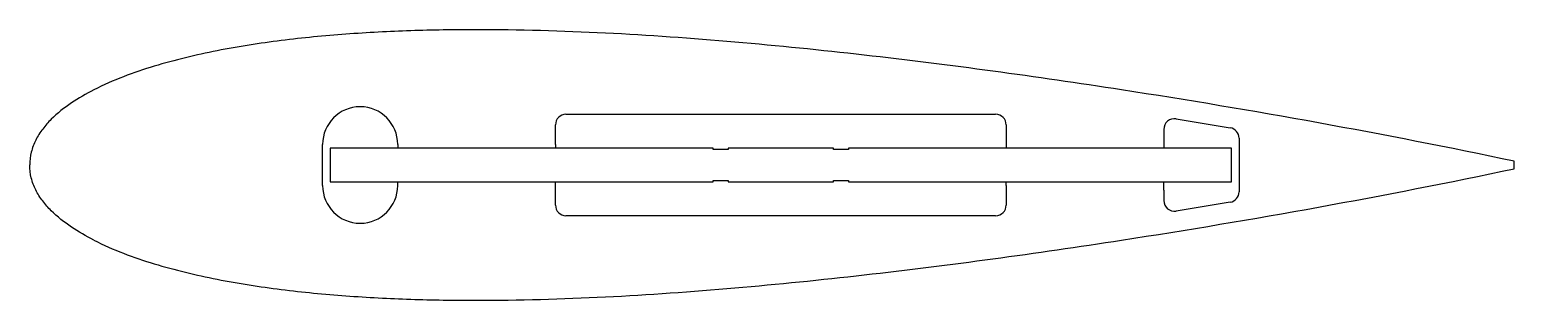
# Model space of a CAD drawing. Extents: x 0 to 3.89, y -0.35 to 0.35.
import ezdxf

# ---------------------------------------------------------------- set-up
doc = ezdxf.new("R2010")
doc.units = 0
doc.header["$MEASUREMENT"] = 0
doc.layers.add('MODELSKETCH_VISIBLE', color=7, linetype='CONTINUOUS')

msp = doc.modelspace()

# ---------------------------------------------------------------- linework, layer by layer
at = {"layer": 'MODELSKETCH_VISIBLE'}
for p, q in [((1.4055, 0.1329), (2.5315, 0.1329)), ((3.0045, 0.1209), (3.1462, 0.0975)), ((1.378, 0.0541), (1.378, 0.1053)), ((2.5591, 0.1053), (2.5591, 0.0541)), ((2.9724, 0.0933), (2.9724, 0.0443)), ((0.7677, -0.0541), (0.7677, 0.0541)), ((0.7874, 0.0443), (0.7874, -0.0443)), ((1.7913, 0.0443), (0.7874, 0.0443)), ((0.9646, 0.0541), (0.9646, 0.0443)), ((1.378, 0.0541), (1.378, 0.0443)), ((1.7913, 0.0404), (1.7913, 0.0443)), ((1.8307, 0.0404), (1.7913, 0.0404)), ((1.8307, 0.0443), (1.8307, 0.0404)), ((2.1063, 0.0443), (1.8307, 0.0443)), ((2.1063, 0.0404), (2.1063, 0.0443)), ((2.1457, 0.0404), (2.1063, 0.0404)), ((2.1457, 0.0443), (2.1457, 0.0404)), ((3.1496, 0.0443), (2.1457, 0.0443)), ((2.5591, 0.0541), (2.5591, 0.0443)), ((3.1496, -0.0443), (3.1496, 0.0443)), ((3.1693, 0.0703), (3.1693, -0.0703)), ((3.8908, -0.0098), (3.8908, 0.0098)), ((0.7874, -0.0443), (1.7913, -0.0443)), ((0.9646, -0.0541), (0.9646, -0.0443)), ((1.378, -0.0541), (1.378, -0.0443)), ((1.378, -0.1053), (1.378, -0.0541)), ((1.7913, -0.0443), (1.7913, -0.0404)), ((1.7913, -0.0404), (1.8307, -0.0404)), ((1.8307, -0.0404), (1.8307, -0.0443)), ((1.8307, -0.0443), (2.1063, -0.0443)), ((2.1063, -0.0404), (2.1457, -0.0404)), ((2.1063, -0.0443), (2.1063, -0.0404)), ((2.1457, -0.0404), (2.1457, -0.0443)), ((2.1457, -0.0443), (3.1496, -0.0443)), ((2.5591, -0.0541), (2.5591, -0.0443)), ((2.5591, -0.0541), (2.5591, -0.1053)), ((2.9724, -0.0659), (2.9724, -0.0443)), ((2.9724, -0.0659), (2.9724, -0.0933)), ((3.1462, -0.0975), (3.0045, -0.1209)), ((2.5315, -0.1329), (1.4055, -0.1329))]:
    msp.add_line(p, q, dxfattribs=at)
for centre, radius, start, end in [((0.8661, 0.0541), 0.0984, 0, 180), ((1.4055, 0.1053), 0.0276, 90, 180), ((2.5315, 0.1053), 0.0276, 0, 90), ((2.9999, 0.0939), 0.0274, 80.3019, 181.2566), ((3.1417, 0.0703), 0.0276, 0, 80.6303), ((0.8661, -0.0541), 0.0984, 180, 0), ((3.1417, -0.0703), 0.0276, 279.3697, 0), ((1.4055, -0.1053), 0.0276, 180, 270), ((2.5315, -0.1053), 0.0276, 270, 0), ((3.0003, -0.0933), 0.0279, 180, 278.5751)]:
    msp.add_arc(centre, radius, start, end, dxfattribs=at)
for points, knots in [([(2.8611, 0.1969), (2.749, 0.2141), (2.5245, 0.2468), (2.1869, 0.2892), (1.8483, 0.3237), (1.5089, 0.3478), (1.2254, 0.3561), (0.9985, 0.3527), (0.8286, 0.344), (0.6592, 0.3276), (0.491, 0.3015), (0.3529, 0.2687), (0.2454, 0.2323), (0.1933, 0.2097), (0.168, 0.1969)], [-0.03474815, -0.03474815, -0.03474815, -0.03474815, -0.02576613, -0.0167841, -0.00780208, 0.00117995, 0.01016197, 0.01465298, 0.01914399, 0.02363501, 0.02812602, 0.03261703, 0.03486254, 0.03710804, 0.03710804, 0.03710804, 0.03710804]), ([(0.168, 0.1969), (0.1478, 0.1866), (0.1084, 0.164), (0.0636, 0.1288), (0.0333, 0.0948), (0.015, 0.066), (0.0028, 0.034), (0, 0.0113), (0, 0)], [0.000677152, 0.000677152, 0.000677152, 0.000677152, 0.002954605, 0.005232059, 0.006370786, 0.007509513, 0.008648239, 0.009786966, 0.009786966, 0.009786966, 0.009786966]), ([(0.168, -0.1969), (0.1478, -0.1866), (0.1084, -0.164), (0.0636, -0.1288), (0.0333, -0.0948), (0.015, -0.066), (0.0028, -0.034), (0, -0.0113), (0, 0)], [0.000677152, 0.000677152, 0.000677152, 0.000677152, 0.002954605, 0.005232059, 0.006370786, 0.007509513, 0.008648239, 0.009786966, 0.009786966, 0.009786966, 0.009786966]), ([(0.168, -0.1969), (0.1933, -0.2097), (0.2454, -0.2323), (0.3529, -0.2687), (0.491, -0.3015), (0.6592, -0.3276), (0.8286, -0.344), (0.9985, -0.3527), (1.2254, -0.3561), (1.5089, -0.3478), (1.8483, -0.3237), (2.1869, -0.2892), (2.5245, -0.2468), (2.749, -0.2141), (2.8611, -0.1969)], [-0.03714473, -0.03714473, -0.03714473, -0.03714473, -0.03489764, -0.03265056, -0.02815639, -0.02366222, -0.01916806, -0.01467389, -0.01017972, -0.00119139, 0.00779695, 0.01678528, 0.02577362, 0.03476195, 0.03476195, 0.03476195, 0.03476195])]:
    msp.add_open_spline(points, degree=3, knots=knots, dxfattribs=at)
for points in [[(3.8908, 0.0098), (3.7201, 0.0459), (3.3776, 0.1127), (3.0335, 0.1703), (2.8611, 0.1969)], [(2.8611, -0.1969), (3.0335, -0.1703), (3.3776, -0.1127), (3.7201, -0.0459), (3.8908, -0.0098)]]:
    msp.add_open_spline(points, degree=3, dxfattribs=at)

doc.saveas('drawing.dxf')
